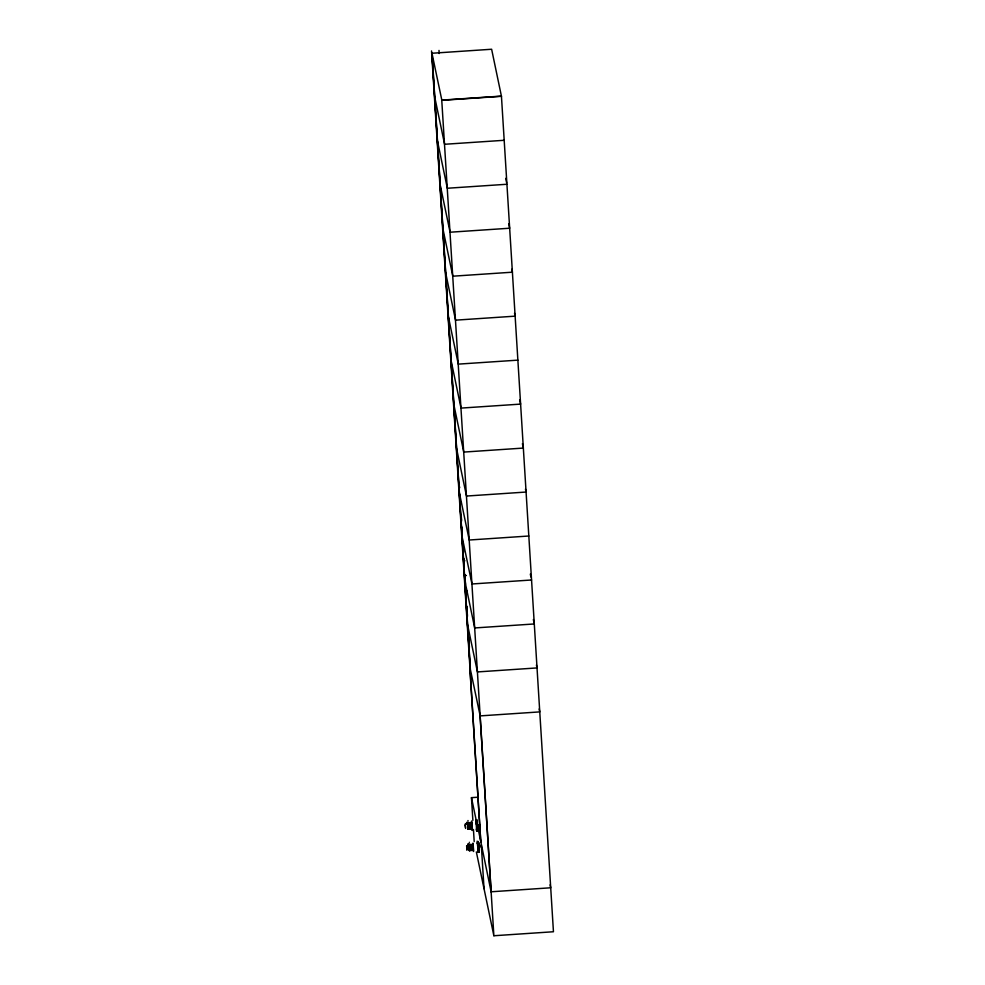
<?xml version="1.0" encoding="UTF-8"?>
<svg xmlns="http://www.w3.org/2000/svg" width="985" height="985" viewBox="0 0 985 985"><rect width="100%" height="100%" fill="white"/><g stroke="black" fill="none" stroke-linecap="round" stroke-linejoin="round"><path stroke-width="1.48" d="M466.434 824.162L466.607 822.844L467.407 823.706L466.878 822.709M468.047 823.866L466.57 823.288M467.74 824.186L467.813 823.325M467.764 845.61L469.352 844.367L469.808 850.523M467.801 823.226L467.9 824.74L467.826 823.817M468.121 827.314L468.158 829.05L468.01 826.489M468.306 827.892L468.466 829.235L467.9 824.654M468.552 844.576L469.673 847.765M469.106 848.651C469.192 854.167 469.106 846.066 469.685 849.932M469.463 849.402L469.488 850.486L469.389 848.516L469.426 849.168M472.381 844.576L469.352 844.317M469.5 849.402L469.648 850.424M471.458 828.988L471.47 828.139M472.837 850.289L469.808 850.646M475.952 821.022L476.358 824.433M459.379 486.541L459.49 488.055L459.342 486.405M461.165 515.795L461.325 517.371L461.177 515.746M465.856 590.84L466.779 590.532C465.203 591.369 465.671 591.542 466.791 590.778M466.865 849.932L466.718 848.454M468.097 828.262L468.306 828.976L468.294 827.769M469.352 844.637L469.488 845.524M471.606 822.734L471.556 821.034L472.074 826.649M471.963 826.403L472.209 830.478L472.012 827.215L472.098 827.929M476.838 821.133L476.789 820.37L477.06 822.241M476.962 822.118L476.814 821.478M477.343 826.292L477.011 820.357L477.122 821.071M477.405 824.925L477.602 827.277M477.368 827.474L477.405 826.181M550.098 884.838L550.713 887.78L491.121 891.782L477.429 825.332M477.257 825.565L477.454 830.047L477.282 828.693M478.685 845.783L478.71 846.497L478.365 842.089L478.932 852.419L478.254 845.696M478.353 842.347L478.464 842.52M478.501 847.26L478.439 846.312M478.402 845.856L478.205 844.576M478.562 850.252L478.772 848.122M478.685 847.506L478.698 845.019M478.685 850.769L478.796 848.799M478.821 851.138L479.005 850.4M478.599 848.984L478.39 844.379M479.104 846.312C479.929 845.056 483.758 847.962 479.215 846.238M467.924 823.608L471.212 824.051L471.286 824.974M469.205 845.13L469.242 846.189L469.094 844.711M466.878 822.29L467.038 823.091M466.705 822.82L466.459 823.78L467.296 822.82M467.112 822.672L467.161 822.77M466.545 824.002L467.309 822.992M466.878 823.657L467.333 823.275M468.688 844.243C468.207 844.477 468.121 843.48 468.392 845.586M468.441 843.702L468.097 844.059M468.134 844.859L468.848 844.674M477.762 824.79C479.83 828.04 480.335 823.485 479.99 824.95M467.863 844.379L468.675 844.81M466.558 823.435L467.506 823.558M468.158 824.125L468.109 823.411L468.318 825.947M466.582 823.312L467.284 823.386M467.493 823.743L466.447 823.805L467.296 823.768M467.789 845.659L468.86 845.364M504.185 140.289L444.604 144.278L434.767 97.219M506.93 184.257L447.338 188.246L437.512 141.187M517.876 360.141L458.284 364.13L448.458 317.071M528.822 536.012L469.229 540.014L459.404 492.956M464.021 561.167C464.538 564.11 463.122 560.194 464.883 560.773M465.843 575.523L464.969 575.991L465.831 575.326M465.425 583.317L464.932 575.831L465.856 575.646M531.555 579.993L471.963 583.982L462.137 536.923M472.874 820.394L471.458 797.653L477.577 797.247M468.109 823.435L466.447 823.509L467.407 823.275M479.941 824.691L477.91 825.282M471.47 828.028C472.578 824.322 467.924 827.166 468.195 824.334C473.342 825.061 471.027 820.714 468.121 823.558M468.478 829.198L471.495 828.841M468.466 829.148L471.495 828.988M467.776 844.958L468.823 845.179M469.156 845.425L469.094 844.785L469.229 845.536M469.525 845.709L472.554 845.499L469.525 845.807M469.636 847.223L472.677 847.186M469.796 850.141C468.638 847.469 473.957 849.87 472.529 847.432M469.451 850.24L472.825 850.055M493.867 935.75L553.447 931.748L501.439 96.111L441.748 100.113L493.867 935.75L476.346 851.926M471.298 825.098L468.306 825.725L468.429 828.016M469.636 847.174L472.665 847.014L472.369 844.416M469.685 847.913C469.082 849.833 473.551 847.272 472.812 849.723M467.764 828.274L468.318 828.754M469.771 850.646L469.414 850.03M471.606 822.537L471.963 826.403M465.289 823.903L465.302 825.824M467.764 828.914L467.801 827.622M478.612 850.141L478.932 852.173M477.934 851.569L477.922 851.939M476.74 830.786L475.817 819.902M505.699 178.371L506.622 182.779M508.74 223.817L509.664 228.225L450.071 232.214L440.246 185.155M511.781 269.25L512.397 272.192L452.817 276.194L442.979 229.123M514.527 313.218L515.13 316.16L455.55 320.162L445.712 273.104M519.686 399.688L520.609 404.109L461.017 408.098L451.192 361.039M522.419 443.669L523.343 448.077L463.763 452.078L453.925 405.007M525.473 489.102L526.076 492.044L466.496 496.046L456.658 448.988M530.324 574.107L530.94 577.05M533.365 619.553L534.289 623.961L474.708 627.95L464.871 580.891M536.419 664.986L537.022 667.928L477.442 671.93L467.604 624.859M539.152 708.954L539.768 711.896L480.077 715.898L491.121 891.782M463.947 560.834L464.034 561.548L463.873 558.409M480.175 715.898L469.759 666.537L480.815 842.409L431.553 50.937M471.458 797.653L476.765 823.017M476.974 821.059L476.642 819.705M476.408 829.432L476.74 831.032L476.592 828.176M478.39 843.689L478.008 841.399M477.233 824.642L477.319 827.265M477.442 829.333L477.602 830.934L477.343 829.099M476.543 829.739L476.715 830.626M478.316 842.532L478.156 841.892L478.685 847.74M478.981 851.409L478.784 846.977M473.329 850.215L473.292 847.851M477.06 821.724L476.9 820.653L477.134 822.61M477.035 822.032L476.999 821.207L477.109 823.238M476.666 819.852L476.838 822.82M477.528 830.059L477.59 830.724M476.137 821.478L476.186 822.093M478.328 842.864L478.476 844.059M477.479 842.926L477.7 845.881M478.033 852L477.934 849.624M467.986 820.554L467.998 821.268M468.417 827.708L468.355 828.483M469.316 842.421L469.34 842.286M467.764 823.497L467.826 823.669M467.801 827.683L467.764 827.203M472.825 849.932L472.702 849.538M476.888 821.441L476.888 822.61M464.92 575.708L464.871 574.674M477.109 820.813L477.196 821.712M477.294 826.944L477.343 829.321L477.454 827.166M477.503 828.668L477.59 829.579M478.439 842.261L478.525 843.16M478.279 843.492L478.107 842.089M478.587 847.95L478.932 852.099M478.833 850.117L478.919 851.028M477.183 821.502L477.269 822.598M477.208 823.46L477.294 824.433M477.282 828.902L477.282 827.462M478.513 842.951L478.612 844.046M478.612 846.164L478.513 845.352M478.488 848.307L478.538 847.42M472.702 847.629L472.418 845.647M465.363 824.457L465.437 826.058M466.705 845.906L466.902 848.688M478.267 842.655L478.365 843.037M476.9 821.478L476.974 822.524M477.269 822.438L477.356 823.657M477.035 822.45L477.22 823.669M477.343 826.723L477.429 827.954M478.599 843.886L478.698 845.105M478.378 843.899L478.599 846.472M478.759 849.402L478.71 848.528M478.451 848.196L478.538 849.415M473.256 849.415C474.081 857.726 472.837 837.89 472.935 844.49M469.242 846.103L469.266 846.743M465.425 827.535L465.351 825.812M468.06 827.191L468.121 827.868M477.503 843.012L478.07 852.234M460.34 502.498L460.438 503.827L459.946 495.381M463.098 546.392L463.012 545.05L463.442 552.203M477.356 823.571L477.417 825.122M477.134 823.583L477.257 825.024L477.343 824.383M478.612 846.718L478.673 848.27M471.901 824.704L471.963 825.541M473.243 847.001L472.948 844.564M469.279 846.681L469.316 847.334M476.925 820.997L476.826 822.253M478.353 846.447L478.414 847.26M473.059 845.844L473.108 847.519M469.365 847.322L469.377 847.974M439.002 50.432L439.187 53.51M461.497 520.302L461.239 516.694L461.485 521.262M461.928 527.455L462.26 533.144L461.854 527.123M463.11 546.515L463.479 552.376M466.853 606.6L467.395 615.403M468.762 637.381L469.352 646.345M459.933 496.341L460.34 502.375M464.858 575.486L465.449 584.45M466.779 606.267L467.419 616.524M468.725 637.221L469.365 647.477M470.35 668.84L432.033 53.252L491.626 49.25L501.451 96.308L441.871 100.31L431.923 53.042L470.239 668.63M481.296 844.711L484.029 888.692M473.44 829.493L474.204 841.621M478.772 846.78L478.932 848.725M477.319 825.356L477.59 830.65M472.997 845.856L473.046 846.669M469.352 847.937L469.414 848.59M465.474 826.649L465.61 828.447M466.619 845.758L466.927 849.205M478.365 844.945L478.402 845.721M478.772 850.683L478.833 849.612M477.122 841.202L477.516 843.542L477.294 842.803M478.919 848.602L478.993 849.784M477.59 827.154L477.651 828.336M478.476 845.167L478.464 844.502M464.834 574.834L464.883 575.437M477.368 827.289L477.429 828.348M476.875 823.251L476.851 821.712M478.969 849.599L479.018 850.634M477.639 828.151L477.688 829.185M466.865 849.168L466.952 849.895M477.663 828.951L477.7 829.764M466.779 823.817L466.804 823.829M471.433 827.215L468.404 827.462L471.433 827.277"/></g></svg>
